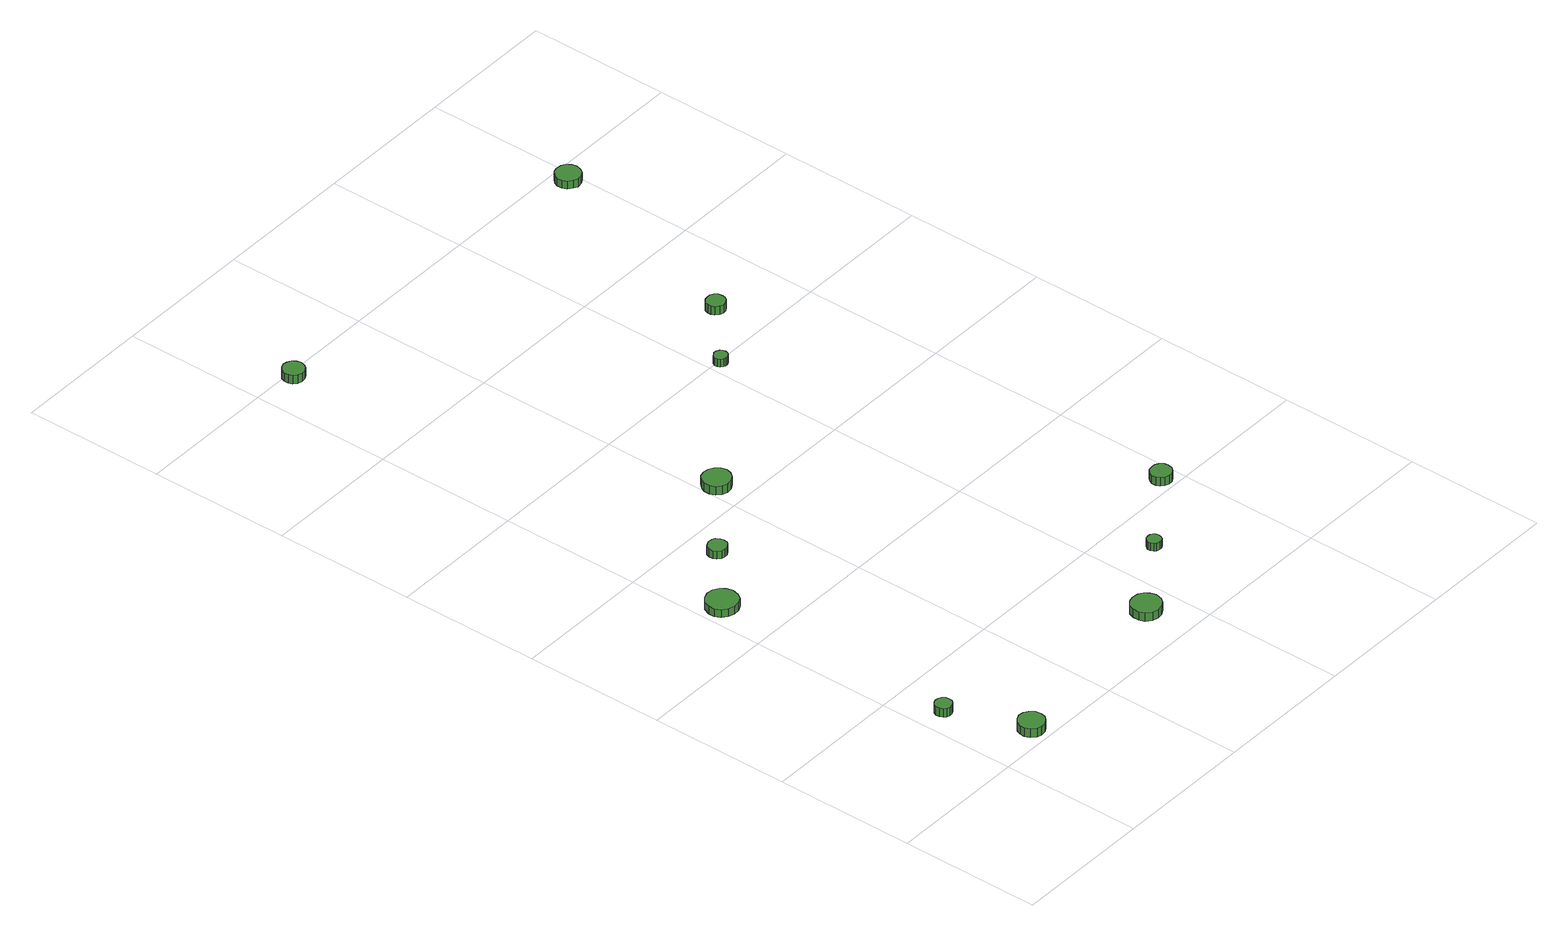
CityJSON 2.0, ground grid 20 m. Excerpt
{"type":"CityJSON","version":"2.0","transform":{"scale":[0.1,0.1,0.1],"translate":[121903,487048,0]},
"CityObjects":{
"tree1":{"type":"SolitaryVegetationObject","attributes":{"function":"something"},"geometry":[{"type":"MultiSurface","lod":"1","boundaries":[[[0,1,2,3,4,5,6,7,8,9,10,11,12,13,14]],[[15,16,17,18,19,20,21,22,23,24,25,26,27,28,29]],[[0,29,28,1]],[[1,28,27,2]],[[2,27,26,3]],[[3,26,25,4]],[[4,25,24,5]],[[5,24,23,6]],[[6,23,22,7]],[[7,22,21,8]],[[8,21,20,9]],[[9,20,19,10]],[[10,19,18,11]],[[11,18,17,12]],[[12,17,16,13]],[[13,16,15,14]],[[14,15,29,0]]]}]},
"tree2":{"type":"SolitaryVegetationObject","attributes":{"function":"something"},"geometry":[{"type":"MultiSurface","lod":"1","boundaries":[[[30,31,32,33,34,35,36,37,38,39,40,41,42,43,44]],[[45,46,47,48,49,50,51,52,53,54,55,56,57,58,59]],[[30,59,58,31]],[[31,58,57,32]],[[32,57,56,33]],[[33,56,55,34]],[[34,55,54,35]],[[35,54,53,36]],[[36,53,52,37]],[[37,52,51,38]],[[38,51,50,39]],[[39,50,49,40]],[[40,49,48,41]],[[41,48,47,42]],[[42,47,46,43]],[[43,46,45,44]],[[44,45,59,30]]]}]},
"tree3":{"type":"SolitaryVegetationObject","attributes":{"function":"something"},"geometry":[{"type":"MultiSurface","lod":"1","boundaries":[[[60,61,62,63,64,65,66,67,68,69,70,71,72,73,74]],[[75,76,77,78,79,80,81,82,83,84,85,86,87,88,89]],[[60,89,88,61]],[[61,88,87,62]],[[62,87,86,63]],[[63,86,85,64]],[[64,85,84,65]],[[65,84,83,66]],[[66,83,82,67]],[[67,82,81,68]],[[68,81,80,69]],[[69,80,79,70]],[[70,79,78,71]],[[71,78,77,72]],[[72,77,76,73]],[[73,76,75,74]],[[74,75,89,60]]]}]},
"tree4":{"type":"SolitaryVegetationObject","attributes":{"function":"something"},"geometry":[{"type":"MultiSurface","lod":"1","boundaries":[[[90,91,92,93,94,95,96,97,98,99,100,101,102,103,104]],[[105,106,107,108,109,110,111,112,113,114,115,116,117,118,119]],[[90,119,118,91]],[[91,118,117,92]],[[92,117,116,93]],[[93,116,115,94]],[[94,115,114,95]],[[95,114,113,96]],[[96,113,112,97]],[[97,112,111,98]],[[98,111,110,99]],[[99,110,109,100]],[[100,109,108,101]],[[101,108,107,102]],[[102,107,106,103]],[[103,106,105,104]],[[104,105,119,90]]]}]},
"tree5":{"type":"SolitaryVegetationObject","attributes":{"function":"something"},"geometry":[{"type":"MultiSurface","lod":"1","boundaries":[[[120,121,122,123,124,125,126,127,128,129,130,131,132,133,134]],[[135,136,137,138,139,140,141,142,143,144,145,146,147,148,149]],[[120,149,148,121]],[[121,148,147,122]],[[122,147,146,123]],[[123,146,145,124]],[[124,145,144,125]],[[125,144,143,126]],[[126,143,142,127]],[[127,142,141,128]],[[128,141,140,129]],[[129,140,139,130]],[[130,139,138,131]],[[131,138,137,132]],[[132,137,136,133]],[[133,136,135,134]],[[134,135,149,120]]]}]},
"tree6":{"type":"SolitaryVegetationObject","attributes":{"function":"something"},"geometry":[{"type":"MultiSurface","lod":"1","boundaries":[[[150,151,152,153,154,155,156,157,158,159,160,161,162,163,164]],[[165,166,167,168,169,170,171,172,173,174,175,176,177,178,179]],[[150,179,178,151]],[[151,178,177,152]],[[152,177,176,153]],[[153,176,175,154]],[[154,175,174,155]],[[155,174,173,156]],[[156,173,172,157]],[[157,172,171,158]],[[158,171,170,159]],[[159,170,169,160]],[[160,169,168,161]],[[161,168,167,162]],[[162,167,166,163]],[[163,166,165,164]],[[164,165,179,150]]]}]},
"tree7":{"type":"SolitaryVegetationObject","attributes":{"function":"something"},"geometry":[{"type":"MultiSurface","lod":"1","boundaries":[[[180,181,182,183,184,185,186,187,188,189,190,191,192,193,194]],[[195,196,197,198,199,200,201,202,203,204,205,206,207,208,209]],[[180,209,208,181]],[[181,208,207,182]],[[182,207,206,183]],[[183,206,205,184]],[[184,205,204,185]],[[185,204,203,186]],[[186,203,202,187]],[[187,202,201,188]],[[188,201,200,189]],[[189,200,199,190]],[[190,199,198,191]],[[191,198,197,192]],[[192,197,196,193]],[[193,196,195,194]],[[194,195,209,180]]]}]},
"tree8":{"type":"SolitaryVegetationObject","attributes":{"function":"something"},"geometry":[{"type":"MultiSurface","lod":"1","boundaries":[[[210,211,212,213,214,215,216,217,218,219,220,221,222,223,224]],[[225,226,227,228,229,230,231,232,233,234,235,236,237,238,239]],[[210,239,238,211]],[[211,238,237,212]],[[212,237,236,213]],[[213,236,235,214]],[[214,235,234,215]],[[215,234,233,216]],[[216,233,232,217]],[[217,232,231,218]],[[218,231,230,219]],[[219,230,229,220]],[[220,229,228,221]],[[221,228,227,222]],[[222,227,226,223]],[[223,226,225,224]],[[224,225,239,210]]]}]},
"tree9":{"type":"SolitaryVegetationObject","attributes":{"function":"something"},"geometry":[{"type":"MultiSurface","lod":"1","boundaries":[[[240,241,242,243,244,245,246,247,248,249,250,251,252,253,254]],[[255,256,257,258,259,260,261,262,263,264,265,266,267,268,269]],[[240,269,268,241]],[[241,268,267,242]],[[242,267,266,243]],[[243,266,265,244]],[[244,265,264,245]],[[245,264,263,246]],[[246,263,262,247]],[[247,262,261,248]],[[248,261,260,249]],[[249,260,259,250]],[[250,259,258,251]],[[251,258,257,252]],[[252,257,256,253]],[[253,256,255,254]],[[254,255,269,240]]]}]},
"tree10":{"type":"SolitaryVegetationObject","attributes":{"function":"something"},"geometry":[{"type":"MultiSurface","lod":"1","boundaries":[[[270,271,272,273,274,275,276,277,278,279,280,281,282,283,284]],[[285,286,287,288,289,290,291,292,293,294,295,296,297,298,299]],[[270,299,298,271]],[[271,298,297,272]],[[272,297,296,273]],[[273,296,295,274]],[[274,295,294,275]],[[275,294,293,276]],[[276,293,292,277]],[[277,292,291,278]],[[278,291,290,279]],[[279,290,289,280]],[[280,289,288,281]],[[281,288,287,282]],[[282,287,286,283]],[[283,286,285,284]],[[284,285,299,270]]]}]},
"tree11":{"type":"SolitaryVegetationObject","attributes":{"function":"something"},"geometry":[{"type":"MultiSurface","lod":"1","boundaries":[[[300,301,302,303,304,305,306,307,308,309,310,311,312,313,314]],[[315,316,317,318,319,320,321,322,323,324,325,326,327,328,329]],[[300,329,328,301]],[[301,328,327,302]],[[302,327,326,303]],[[303,326,325,304]],[[304,325,324,305]],[[305,324,323,306]],[[306,323,322,307]],[[307,322,321,308]],[[308,321,320,309]],[[309,320,319,310]],[[310,319,318,311]],[[311,318,317,312]],[[312,317,316,313]],[[313,316,315,314]],[[314,315,329,300]]]}]},
"tree12":{"type":"SolitaryVegetationObject","attributes":{"function":"something"},"geometry":[{"type":"MultiSurface","lod":"1","boundaries":[[[330,331,332,333,334,335,336,337,338,339,340,341,342,343,344]],[[345,346,347,348,349,350,351,352,353,354,355,356,357,358,359]],[[330,359,358,331]],[[331,358,357,332]],[[332,357,356,333]],[[333,356,355,334]],[[334,355,354,335]],[[335,354,353,336]],[[336,353,352,337]],[[337,352,351,338]],[[338,351,350,339]],[[339,350,349,340]],[[340,349,348,341]],[[341,348,347,342]],[[342,347,346,343]],[[343,346,345,344]],[[344,345,359,330]]]}]}
},
"vertices":[
[45,130,20],[44,135,20],[41,139,20],[37,141,20],[32,142,20],[27,140,20],[24,137,20],[22,133,20],[22,128,20],[24,123,20],[27,120,20],[32,118,20],[37,119,20],[41,121,20],[44,125,20],[44,125,7],[41,121,7],[37,119,7],[32,118,7],[27,120,7],[24,123,7],[22,128,7],[22,133,7],[24,137,7],[27,140,7],[32,142,7],[37,141,7],[41,139,7],[44,135,7],[45,130,7],
[97,26,16],[96,34,16],[91,40,16],[85,44,16],[77,45,16],[70,42,16],[64,37,16],[61,30,16],[61,23,16],[64,16,16],[70,10,16],[77,8,16],[85,9,16],[91,13,16],[96,19,16],[96,19,3],[91,13,3],[85,9,3],[77,8,3],[70,10,3],[64,16,3],[61,23,3],[61,30,3],[64,37,3],[70,42,3],[77,45,3],[85,44,3],[91,40,3],[96,34,3],[97,26,3],
[53,482,15],[51,491,15],[46,498,15],[38,503,15],[29,504,15],[20,501,15],[13,495,15],[9,486,15],[9,477,15],[13,469,15],[20,463,15],[29,460,15],[38,461,15],[46,465,15],[51,473,15],[51,473,3],[46,465,3],[38,461,3],[29,460,3],[20,463,3],[13,469,3],[9,477,3],[9,486,3],[13,495,3],[20,501,3],[29,504,3],[38,503,3],[46,498,3],[51,491,3],[53,482,3],
[126,556,15],[125,561,15],[122,566,15],[117,568,15],[112,569,15],[107,567,15],[102,564,15],[100,558,15],[100,553,15],[102,548,15],[107,544,15],[112,543,15],[117,543,15],[122,546,15],[125,550,15],[125,550,3],[122,546,3],[117,543,3],[112,543,3],[107,544,3],[102,548,3],[100,553,3],[100,558,3],[102,564,3],[107,567,3],[112,569,3],[117,568,3],[122,566,3],[125,561,3],[126,556,3],
[375,65,17],[373,73,17],[368,80,17],[361,84,17],[352,85,17],[344,83,17],[337,77,17],[334,69,17],[334,60,17],[337,52,17],[344,46,17],[352,44,17],[361,45,17],[368,49,17],[373,56,17],[373,56,4],[368,49,4],[361,45,4],[352,44,4],[344,46,4],[337,52,4],[334,60,4],[334,69,4],[337,77,4],[344,83,4],[352,85,4],[361,84,4],[368,80,4],[373,73,4],[375,65,4],
[237,641,18],[235,649,18],[230,655,18],[223,659,18],[215,660,18],[207,658,18],[201,652,18],[198,645,18],[198,637,18],[201,629,18],[207,624,18],[215,621,18],[223,622,18],[230,626,18],[235,633,18],[235,633,5],[230,626,5],[223,622,5],[215,621,5],[207,624,5],[201,629,5],[198,637,5],[198,645,5],[201,652,5],[207,658,5],[215,660,5],[223,659,5],[230,655,5],[235,649,5],[237,641,5],
[71,1187,22],[69,1193,22],[66,1198,22],[60,1201,22],[54,1202,22],[48,1200,22],[43,1196,22],[41,1190,22],[41,1184,22],[43,1178,22],[48,1174,22],[54,1172,22],[60,1173,22],[66,1176,22],[69,1181,22],[69,1181,9],[66,1176,9],[60,1173,9],[54,1172,9],[48,1174,9],[43,1178,9],[41,1184,9],[41,1190,9],[43,1196,9],[48,1200,9],[54,1202,9],[60,1201,9],[66,1198,9],[69,1193,9],[71,1187,9],
[474,141,15],[473,145,15],[471,148,15],[467,150,15],[463,150,15],[459,149,15],[456,146,15],[454,143,15],[454,139,15],[456,135,15],[459,132,15],[463,131,15],[467,131,15],[471,133,15],[473,137,15],[473,137,3],[471,133,3],[467,131,3],[463,131,3],[459,132,3],[456,135,3],[454,139,3],[454,143,3],[456,146,3],[459,149,3],[463,150,3],[467,150,3],[471,148,3],[473,145,3],[474,141,3],
[592,221,15],[591,227,15],[587,232,15],[582,235,15],[576,235,15],[570,234,15],[566,230,15],[563,224,15],[563,218,15],[566,213,15],[570,209,15],[576,207,15],[582,207,15],[587,210,15],[591,215,15],[591,215,2],[587,210,2],[582,207,2],[576,207,2],[570,209,2],[566,213,2],[563,218,2],[563,224,2],[566,230,2],[570,234,2],[576,235,2],[582,235,2],[587,232,2],[591,227,2],[592,221,2],
[426,795,16],[425,799,16],[423,802,16],[419,804,16],[415,805,16],[412,803,16],[409,801,16],[407,797,16],[407,793,16],[409,790,16],[412,787,16],[415,786,16],[419,786,16],[423,788,16],[425,791,16],[425,791,4],[423,788,4],[419,786,4],[415,786,4],[412,787,4],[409,790,4],[407,793,4],[407,797,4],[409,801,4],[412,803,4],[415,805,4],[419,804,4],[423,802,4],[425,799,4],[426,795,4],
[513,870,15],[512,876,15],[509,880,15],[504,883,15],[499,883,15],[494,882,15],[489,878,15],[487,873,15],[487,868,15],[489,863,15],[494,859,15],[499,857,15],[504,858,15],[509,861,15],[512,865,15],[512,865,2],[509,861,2],[504,858,2],[499,857,2],[494,859,2],[489,863,2],[487,868,2],[487,873,2],[489,878,2],[494,882,2],[499,883,2],[504,883,2],[509,880,2],[512,876,2],[513,870,2],
[605,1177,15],[603,1184,15],[599,1190,15],[593,1193,15],[585,1194,15],[579,1192,15],[573,1187,15],[570,1180,15],[570,1173,15],[573,1167,15],[579,1162,15],[585,1159,15],[593,1160,15],[599,1164,15],[603,1170,15],[603,1170,3],[599,1164,3],[593,1160,3],[585,1159,3],[579,1162,3],[573,1167,3],[570,1173,3],[570,1180,3],[573,1187,3],[579,1192,3],[585,1194,3],[593,1193,3],[599,1190,3],[603,1184,3],[605,1177,3]
]}
